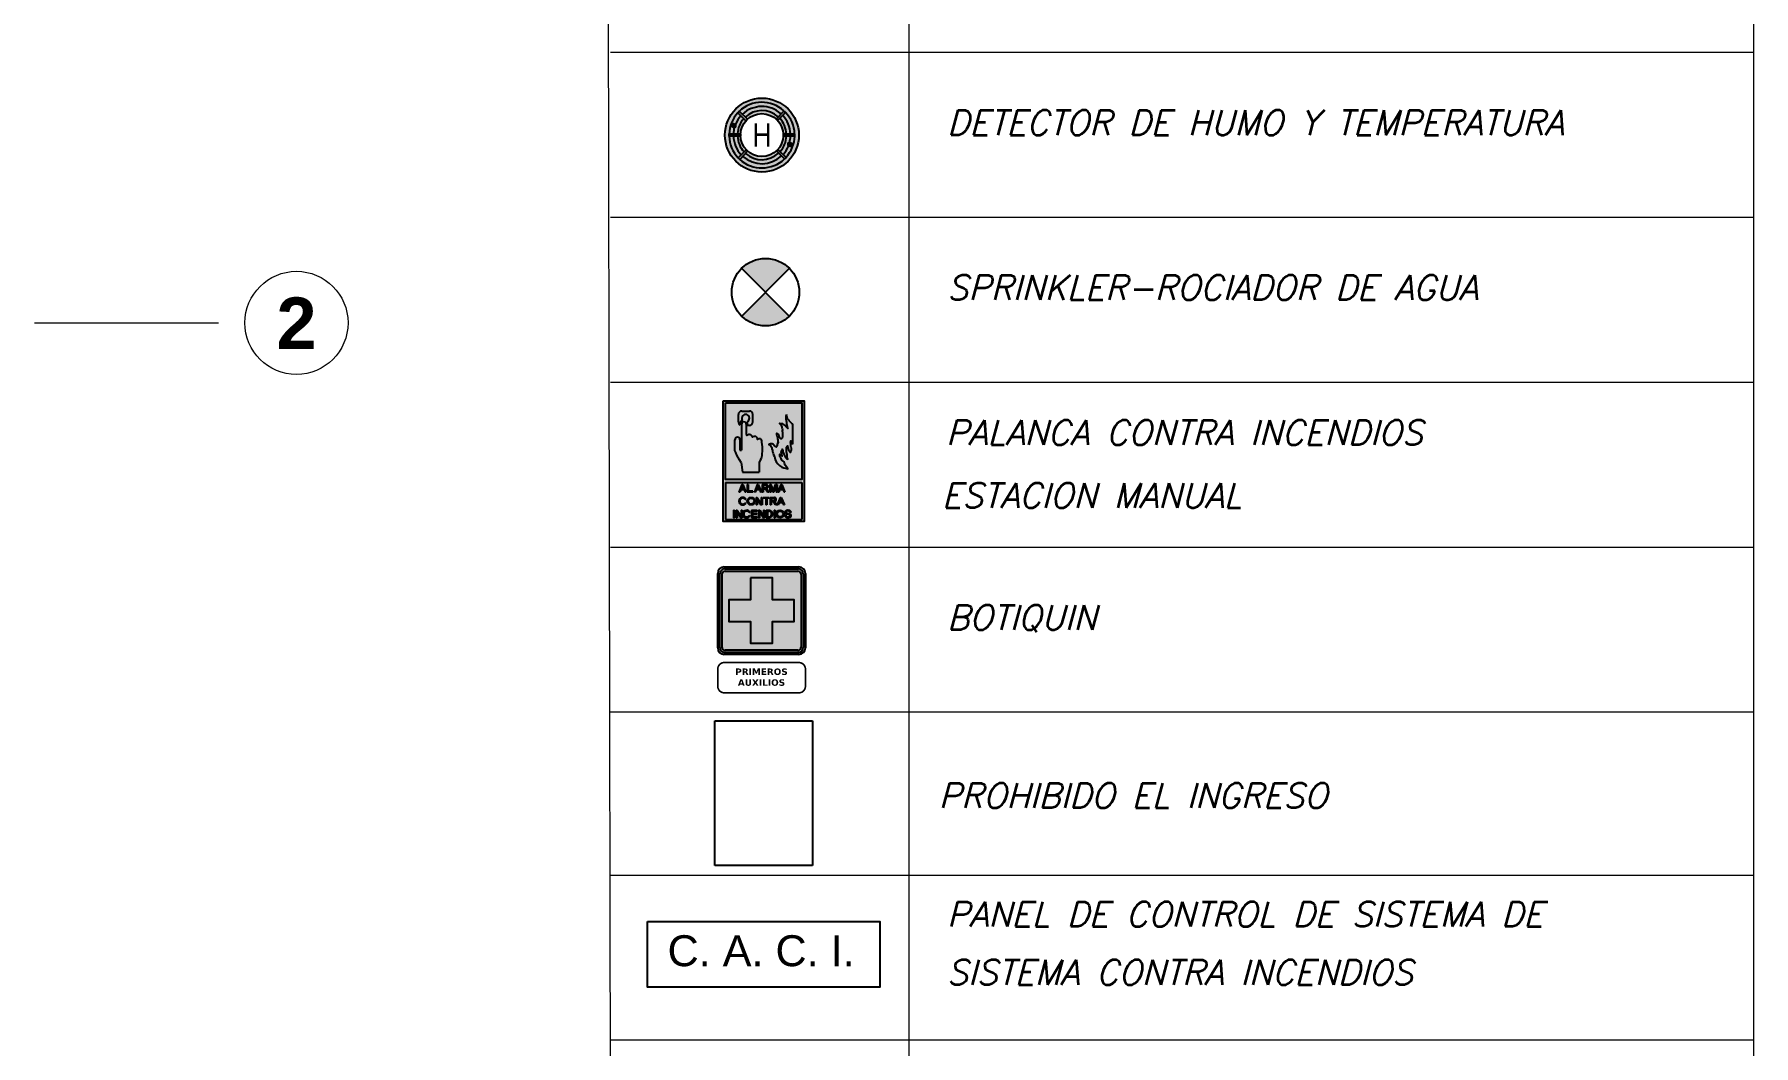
# Model space of a CAD drawing. Header units: millimetres. Extents: x 2107.8 to 2195.9, y 1780.6 to 1794.5.
# Drawn here: x 2188.91 to 2195.92, y 1784.9 to 1789.01 of the extents above; entities that cross this region are included whole.
import ezdxf
from ezdxf.enums import TextEntityAlignment as Align

# ---------------------------------------------------------------- set-up
doc = ezdxf.new("R2010")
doc.units = ezdxf.units.MM
doc.linetypes.add('CENTRO', pattern=[2, 1.25, -0.25, 0.25, -0.25])
doc.layers.get('0').update_dxf_attribs({"true_color": 0xf7f7f7})
for name, color, linetype in [('0-Simb Color 10', 10, 'Continuous'), ('0-Simb Señalización EX01', 7, 'Continuous'), ('0-SIMBOLOS', 7, 'Continuous'), ('08', 8, 'Continuous'), ('CAPA2', 104, 'Continuous'), ('CASCO', 254, 'Continuous'), ('COTAS', 84, 'Continuous'), ('DETECTORES', 1, 'Continuous'), ('EVACUACION', 7, 'Continuous'), ('hatch', 8, 'Continuous'), ('LEYENDAS', 12, 'Continuous'), ('NOTAS', 7, 'Continuous'), ('SEGURIDAD', 12, 'Continuous')]:
    doc.layers.add(name, color=color, linetype=linetype)
doc.layers.add('0-Simb Color 255-255-214', color=7, linetype='Continuous', true_color=0xffffd6)
for name, color, linetype, lineweight in [('AR_EJES', 8, 'CENTRO', 5), ('LAYER2', 2, 'Continuous', 20), ('TEXTURAS', 253, 'Continuous', 0)]:
    doc.layers.add(name, color=color, linetype=linetype, lineweight=lineweight)
doc.styles.add('Nombre Titulos 1-50', font='', dxfattribs={"height": 0.175})
doc.styles.add('nvk-ambientes', font='swissel.ttf')
doc.styles.add('ROMANS', font='ROMANS.shx', dxfattribs={"width": 1.35})
doc.styles.get("Standard").update_dxf_attribs({"font": 'arial.ttf'})
doc.styles.add('STYLE3', font='', dxfattribs={"oblique": 15})
doc.styles.get('Nombre Titulos 1-50').set_extended_font_data('Arial', bold=True)
doc.styles.get('STYLE3').set_extended_font_data('Technical')
picture_1 = doc.add_image_def('image1.jpg', size_in_pixel=(793, 1176))

# ---------------------------------------------------------------- blocks, each defined once
blk = doc.blocks.new('r4tgrt')
h = blk.add_hatch(color=10)
h.paths.add_polyline_path([(-0.268, 0.902, 0.414214), (-0.304, 0.866), (-0.304, 0.329, 0.414214), (-0.268, 0.294), (0.268, 0.294, 0.414214), (0.304, 0.329), (0.304, 0.866, 0.414214), (0.268, 0.902)])
h.paths.add_polyline_path([(-0.265, 0.886, 0.414214), (-0.288, 0.862), (-0.288, 0.333, 0.414214), (-0.265, 0.309), (0.265, 0.309, 0.414214), (0.288, 0.333), (0.288, 0.862, 0.414214), (0.265, 0.886)], flags=16)
h.paths.add_polyline_path([(0.079, 0.836), (0.079, 0.677), (0.238, 0.677), (0.238, 0.519), (0.079, 0.519), (0.079, 0.36), (-0.08, 0.36), (-0.08, 0.519), (-0.238, 0.519), (-0.238, 0.677), (-0.08, 0.677), (-0.08, 0.836)], flags=0)
blk.add_hatch(color=256).paths.add_polyline_path([(0.238, 0.677), (0.079, 0.677), (0.079, 0.836), (-0.08, 0.836), (-0.08, 0.677), (-0.238, 0.677), (-0.238, 0.519), (-0.08, 0.519), (-0.08, 0.36), (0.079, 0.36), (0.079, 0.519), (0.238, 0.519)])
at = {"layer": '0-Simb Color 255-255-214'}
h = blk.add_hatch(color=256, dxfattribs=at)
h.paths.add_polyline_path([(-0.272, 0.917, 0.414214), (-0.319, 0.869), (-0.319, 0.326, 0.414214), (-0.272, 0.279), (0.272, 0.279, 0.414214), (0.319, 0.326), (0.319, 0.869, 0.414214), (0.272, 0.917)])
h.paths.add_polyline_path([(0.268, 0.902, -0.414214), (0.304, 0.866), (0.304, 0.329, -0.414214), (0.268, 0.294), (-0.268, 0.294, -0.414214), (-0.304, 0.329), (-0.304, 0.866, -0.414214), (-0.268, 0.902)], flags=16)
h.paths.add_polyline_path([(0.265, 0.886, -0.414214), (0.288, 0.862), (0.288, 0.333, -0.414214), (0.265, 0.309), (-0.265, 0.309, -0.414214), (-0.288, 0.333), (-0.288, 0.862, -0.414214), (-0.265, 0.886)], flags=0)
h.paths.add_polyline_path([(0.079, 0.836), (0.079, 0.677), (0.238, 0.677), (0.238, 0.519), (0.079, 0.519), (0.079, 0.36), (-0.08, 0.36), (-0.08, 0.519), (-0.238, 0.519), (-0.238, 0.677), (-0.08, 0.677), (-0.08, 0.836)], flags=0)
at = {"layer": 'CAPA2'}
h = blk.add_hatch(color=256, dxfattribs=at)
h.paths.add_polyline_path([(-0.265, 0.886, 0.414214), (-0.288, 0.862), (-0.288, 0.333, 0.414214), (-0.265, 0.309), (0.265, 0.309, 0.414214), (0.288, 0.333), (0.288, 0.862, 0.414214), (0.265, 0.886)])
h.paths.add_polyline_path([(0.079, 0.677), (0.238, 0.677), (0.238, 0.519), (0.079, 0.519), (0.079, 0.36), (-0.08, 0.36), (-0.08, 0.519), (-0.238, 0.519), (-0.238, 0.677), (-0.08, 0.677), (-0.08, 0.836), (0.079, 0.836)], flags=16)
for p, q in [((-0.272, 0.917), (0.272, 0.917)), ((-0.268, 0.902), (0.268, 0.902)), ((-0.265, 0.886), (0.265, 0.886)), ((-0.319, 0.326), (-0.319, 0.869)), ((-0.304, 0.329), (-0.304, 0.866)), ((-0.288, 0.333), (-0.288, 0.862)), ((0.288, 0.862), (0.288, 0.333)), ((0.304, 0.866), (0.304, 0.329)), ((0.319, 0.869), (0.319, 0.326)), ((0.272, 0.279), (-0.272, 0.279)), ((0.268, 0.294), (-0.268, 0.294)), ((0.265, 0.309), (-0.265, 0.309))]:
    blk.add_line(p, q)
blk.add_lwpolyline([(-0.08, 0.836), (-0.08, 0.677), (-0.238, 0.677), (-0.238, 0.519), (-0.08, 0.519), (-0.08, 0.36), (0.079, 0.36), (0.079, 0.519), (0.238, 0.519), (0.238, 0.677), (0.079, 0.677), (0.079, 0.836)], close=True)
for centre, radius, start, end in [((-0.272, 0.869), 0.0473, 90, 180), ((-0.268, 0.866), 0.0354, 90, 180), ((-0.265, 0.862), 0.0236, 90, 180), ((0.265, 0.862), 0.0236, 0, 90), ((0.268, 0.866), 0.0354, 0, 90), ((0.272, 0.869), 0.0473, 0, 90), ((-0.272, 0.326), 0.0473, 180, 270), ((-0.268, 0.329), 0.0354, 180, 270), ((-0.265, 0.333), 0.0236, 180, 270), ((0.265, 0.333), 0.0236, 270, 0), ((0.268, 0.329), 0.0354, 270, 0), ((0.272, 0.326), 0.0473, 270, 0)]:
    blk.add_arc(centre, radius, start, end)
blk.add_lwpolyline([(-0.08, 0.836), (-0.08, 0.677), (-0.238, 0.677), (-0.238, 0.519)], dxfattribs=at)
at = {"layer": 'hatch', "color": 10, "const_width": 0.012}
blk.add_lwpolyline([(-0.272, 0.22), (0.272, 0.22, -0.414214), (0.319, 0.173), (0.319, 0.047, -0.414214), (0.272, 0), (-0.272, 0, -0.414214), (-0.319, 0.047), (-0.319, 0.173, -0.414214)], format="xyb", close=True, dxfattribs=at)
at = {"color": 7, "insert": (-0.001, 0.177), "char_height": 0.04725, "width": 0.57682, "attachment_point": 2}
blk.add_mtext('\\fVerdana|b1|i0|c0|p34;PRIMEROS\\PAUXILIOS', dxfattribs=at)
blk = doc.blocks.new('luz')
at = {"layer": 'COTAS'}
h = blk.add_hatch(color=10, dxfattribs=at)
h.dxf.hatch_style = 1
h.paths.add_polyline_path([(-0.269, 0, 1), (0.269, 0, 1)])
h.paths.add_polyline_path([(0.156, 0, -1), (-0.156, 0, -1)], flags=16)
at = {"layer": 'DETECTORES'}
for points in [[(-0.194, 0.07, 1), (-0.221, 0.07, 1)], [(0.219, -0.068, 1), (0.191, -0.068, 1)]]:
    blk.add_hatch(color=7, dxfattribs=at).paths.add_polyline_path(points)
at = {"layer": 'DETECTORES', "color": 7}
for points in [[(-0.106, 0.115), (-0.117, 0.104), (-0.176, 0.161), (-0.165, 0.173)], [(0.161, 0.176), (0.172, 0.165), (0.114, 0.106), (0.103, 0.116)], [(-0.156, 0.008), (-0.156, -0.007), (-0.239, -0.007), (-0.239, 0.008)], [(0.238, 0.008), (0.238, -0.008), (0.156, -0.008), (0.156, 0.008)], [(-0.115, -0.107), (-0.104, -0.118), (-0.161, -0.177), (-0.173, -0.166)], [(0.176, -0.162), (0.165, -0.173), (0.106, -0.115), (0.117, -0.104)]]:
    blk.add_lwpolyline(points, close=True, dxfattribs=at)
for centre, radius in [((0, 0), 0.269), ((0, 0), 0.156), ((-0.207, 0.07), 0.0139), ((0.205, -0.068), 0.0139)]:
    blk.add_circle(centre, radius, dxfattribs=at)
for centre, radius, start, end in [((-0.001, 0), 0.238, 137.3932, 178.1144), ((-0.001, 0), 0.207, 137.6094, 157.9622), ((-0.001, 0.002), 0.237, 47.0533, 133.9082), ((0, 0.001), 0.207, 47.755, 133.7079), ((0, 0), 0.178, 48.3547, 132.8737), ((-0.002, 0), 0.21, 2.2787, 43.0875), ((0.009, 0.003), 0.229, 1.3868, 44.8037), ((-0.001, 0), 0.207, 164.965, 177.571), ((-0.205, 0.069), 0.0151, 285.2548, 37.0248), ((-0.002, 0.001), 0.176, 137.7369, 176.8857), ((-0.001, 0), 0.179, 2.2681, 42.9565), ((0, 0), 0.239, 181.8377, 223.5098), ((0, 0), 0.208, 181.951, 223.5267), ((0, 0), 0.178, 182.2823, 223.0711), ((0.005, -0.003), 0.173, 317.7597, 358.5415), ((0, -0.001), 0.208, 317.8995, 337.8599), ((0.001, 0), 0.238, 317.2495, 358.0845), ((0.204, -0.068), 0.0159, 100.1125, 224.255), ((0, -0.001), 0.208, 345.6925, 358.0485), ((0, 0.001), 0.24, 227.8767, 313.2869), ((0, -0.001), 0.207, 228.053, 313.4071), ((0, -0.001), 0.178, 228.1315, 313.2046)]:
    blk.add_arc(centre, radius, start, end, dxfattribs=at)
at = {"layer": 'CASCO', "color": 7, "style": 'STYLE3'}
blk.add_text('H', height=0.169, dxfattribs=at).set_placement((0, 0), align=Align.MIDDLE)
blk = doc.blocks.new('sprinkler_ter')
at = {"layer": 'LEYENDAS'}
h = blk.add_hatch(color=10, dxfattribs=at)
h.paths.add_polyline_path([(0.141, 0.141, 0.414214), (-0.141, 0.141), (0, 0)])
h.paths.add_polyline_path([(0, 0), (-0.141, -0.141, 0.414214), (0.141, -0.141)])
at = {"layer": 'LEYENDAS', "color": 10}
for p, q in [((-0.141, 0.141), (0.141, -0.141)), ((0.141, 0.141), (-0.141, -0.141))]:
    blk.add_line(p, q, dxfattribs=at)
blk.add_circle((0, 0), 0.2, dxfattribs=at)
blk = doc.blocks.new('pulsa2')
at = {"layer": '0-Simb Color 10'}
h = blk.add_hatch(color=256, dxfattribs=at)
h.paths.add_polyline_path([(631.816, 155.957), (628.213, 155.957), (628.213, 154.214), (631.816, 154.214)])
h.paths.add_polyline_path([(630.993, 154.901), (630.953, 154.901), (630.909, 155.008), (630.742, 155.008), (630.701, 154.901), (630.656, 154.901), (630.793, 155.261), (630.844, 155.261)], flags=16)
h.paths.add_polyline_path([(631.229, 154.652), (631.241, 154.645), (631.254, 154.637), (631.264, 154.628), (631.274, 154.616), (631.281, 154.606), (631.286, 154.595), (631.289, 154.584), (631.292, 154.575), (631.293, 154.565), (631.294, 154.556), (631.248, 154.554), (631.245, 154.568), (631.242, 154.581), (631.231, 154.596), (631.221, 154.606), (631.201, 154.615), (631.176, 154.621), (631.151, 154.62), (631.129, 154.62), (631.109, 154.612), (631.092, 154.6), (631.081, 154.585), (631.078, 154.57), (631.079, 154.555), (631.083, 154.547), (631.09, 154.537), (631.102, 154.529), (631.122, 154.521), (631.228, 154.493), (631.249, 154.484), (631.271, 154.475), (631.285, 154.458), (631.296, 154.441), (631.303, 154.421), (631.305, 154.4), (631.303, 154.381), (631.298, 154.363), (631.289, 154.347), (631.274, 154.328), (631.26, 154.317), (631.239, 154.305), (631.217, 154.298), (631.196, 154.294), (631.177, 154.294), (631.14, 154.294), (631.11, 154.299), (631.091, 154.305), (631.071, 154.315), (631.055, 154.328), (631.038, 154.347), (631.03, 154.362), (631.023, 154.378), (631.02, 154.393), (631.016, 154.413), (631.063, 154.418), (631.066, 154.398), (631.073, 154.381), (631.083, 154.366), (631.099, 154.354), (631.118, 154.344), (631.143, 154.337), (631.16, 154.335), (631.181, 154.335), (631.2, 154.338), (631.219, 154.344), (631.235, 154.353), (631.248, 154.364), (631.254, 154.375), (631.257, 154.384), (631.259, 154.394), (631.258, 154.402), (631.256, 154.411), (631.252, 154.421), (631.246, 154.429), (631.237, 154.436), (631.223, 154.444), (631.204, 154.451), (631.174, 154.459), (631.147, 154.465), (631.126, 154.47), (631.103, 154.478), (631.079, 154.489), (631.06, 154.502), (631.045, 154.518), (631.038, 154.533), (631.034, 154.545), (631.032, 154.559), (631.032, 154.575), (631.034, 154.586), (631.038, 154.599), (631.044, 154.61), (631.054, 154.627), (631.062, 154.634), (631.074, 154.643), (631.087, 154.649), (631.096, 154.654), (631.11, 154.658), (631.129, 154.662), (631.146, 154.664), (631.166, 154.664), (631.181, 154.663), (631.199, 154.66), (631.212, 154.657)], flags=16)
h.paths.add_polyline_path([(630.891, 155.051), (630.758, 155.051), (630.822, 155.219)], flags=0)
h.paths.add_polyline_path([(631.018, 155.51), (630.979, 155.51), (630.934, 155.617), (630.767, 155.617), (630.727, 155.51), (630.682, 155.51), (630.818, 155.87), (630.869, 155.87)], flags=16)
h.paths.add_polyline_path([(630.97, 154.474, -1), (630.611, 154.474, -1)], flags=16)
h.paths.add_polyline_path([(630.916, 155.66), (630.784, 155.66), (630.847, 155.827)], flags=0)
h.paths.add_polyline_path([(630.931, 154.474, -1), (630.65, 154.474, -1)], flags=0)
h.paths.add_polyline_path([(630.527, 155.064), (630.636, 154.901), (630.579, 154.901), (630.472, 155.061), (630.369, 155.061), (630.369, 154.901), (630.322, 154.901), (630.322, 155.261), (630.528, 155.261, -0.845012)], flags=16)
h.paths.add_polyline_path([(630.518, 155.104), (630.512, 155.104, -0.003653), (630.511, 155.104), (630.369, 155.104), (630.369, 155.22), (630.518, 155.22, -0.76585)], flags=0)
h.paths.add_polyline_path([(630.65, 155.51), (630.6, 155.51), (630.6, 155.804), (630.502, 155.51), (630.45, 155.51), (630.352, 155.804), (630.352, 155.51), (630.301, 155.51), (630.301, 155.87), (630.375, 155.87), (630.476, 155.566), (630.577, 155.87), (630.65, 155.87)], flags=16)
h.paths.add_polyline_path([(630.556, 154.654), (630.556, 154.294), (630.508, 154.294), (630.508, 154.654)], flags=16)
h.paths.add_polyline_path([(630.305, 154.294), (630.14, 154.294), (630.14, 154.654), (630.301, 154.654, -0.749883)], flags=16)
h.paths.add_polyline_path([(630.279, 155.224), (630.163, 155.224), (630.163, 154.901), (630.114, 154.901), (630.114, 155.224), (629.993, 155.224), (629.993, 155.261), (630.279, 155.261)], flags=16)
h.paths.add_polyline_path([(630.293, 154.341), (630.191, 154.341), (630.191, 154.616), (630.278, 154.616, -0.741722)], flags=0)
h.paths.add_polyline_path([(630.251, 155.51), (630.194, 155.51), (630.087, 155.67), (629.984, 155.67), (629.984, 155.51), (629.937, 155.51), (629.937, 155.87), (630.143, 155.87, -0.845012), (630.143, 155.673)], flags=16)
h.paths.add_polyline_path([(630.133, 155.713), (630.127, 155.713, -0.003653), (630.126, 155.713), (629.984, 155.713), (629.984, 155.829), (630.133, 155.829, -0.76585)], flags=0)
h.paths.add_polyline_path([(630.061, 154.654), (630.061, 154.294), (630.061, 154.294), (630.004, 154.294), (629.822, 154.574), (629.822, 154.294), (629.776, 154.294), (629.776, 154.654), (629.827, 154.654), (630.012, 154.368), (630.012, 154.654)], flags=16)
h.paths.add_polyline_path([(629.942, 154.901), (629.942, 154.901), (629.874, 154.901), (629.703, 155.164), (629.703, 154.901), (629.657, 154.901), (629.657, 155.261), (629.708, 155.261), (629.894, 154.975), (629.894, 155.261), (629.942, 155.261)], flags=16)
h.paths.add_polyline_path([(629.91, 155.51), (629.871, 155.51), (629.827, 155.617), (629.66, 155.617), (629.619, 155.51), (629.574, 155.51), (629.711, 155.87), (629.762, 155.87)], flags=16)
h.paths.add_polyline_path([(629.809, 155.66), (629.676, 155.66), (629.74, 155.827)], flags=0)
h.paths.add_polyline_path([(629.711, 154.654), (629.711, 154.612), (629.49, 154.612), (629.49, 154.503), (629.688, 154.503), (629.688, 154.459), (629.49, 154.459), (629.49, 154.339), (629.711, 154.339), (629.711, 154.294), (629.443, 154.294), (629.443, 154.654)], flags=16)
h.paths.add_polyline_path([(629.241, 155.081, -1), (629.601, 155.081, -1)], flags=16)
h.paths.add_polyline_path([(629.281, 155.081, -1), (629.561, 155.081, -1)], flags=0)
h.paths.add_polyline_path([(629.509, 155.51), (629.24, 155.51), (629.24, 155.87), (629.288, 155.87), (629.288, 155.555), (629.509, 155.555)], flags=16)
h.paths.add_polyline_path([(629.372, 154.567), (629.336, 154.55, 3.415054), (629.336, 154.398), (629.372, 154.381, -3.586547)], flags=16)
h.paths.add_polyline_path([(629.183, 155.174), (629.147, 155.157, 3.415054), (629.147, 155.005), (629.183, 154.988, -3.586547)], flags=16)
h.paths.add_polyline_path([(629.18, 155.51), (629.14, 155.51), (629.096, 155.617), (628.929, 155.617), (628.889, 155.51), (628.844, 155.51), (628.98, 155.87), (629.031, 155.87)], flags=16)
h.paths.add_polyline_path([(629.078, 155.66), (628.946, 155.66), (629.009, 155.827)], flags=0)
h.paths.add_polyline_path([(629, 154.654), (629, 154.294), (629, 154.294), (628.943, 154.294), (628.761, 154.574), (628.761, 154.294), (628.715, 154.294), (628.715, 154.654), (628.766, 154.654), (628.951, 154.368), (628.951, 154.654)], flags=16)
h.paths.add_polyline_path([(628.631, 154.654), (628.631, 154.294), (628.583, 154.294), (628.583, 154.654)], flags=16)
h.paths.add_polyline_path([(628.213, 159.717), (628.213, 156.107), (631.816, 156.107), (631.816, 159.717)])
h.paths.add_polyline_path([(630.76, 158.747), (630.782, 158.745), (630.857, 158.737), (630.919, 158.73), (630.969, 158.693), (631.031, 158.648), (631.075, 158.593), (631.163, 158.506), (631.147, 158.543), (631.118, 158.606), (631.108, 158.685), (631.1, 158.75), (631.091, 158.815), (631.07, 158.882), (631.065, 158.949), (631.058, 159.04), (631.066, 159.092), (631.075, 159.153), (631.077, 159.167), (631.091, 159.119), (631.109, 159.057), (631.129, 158.987), (631.159, 158.947), (631.181, 158.917), (631.201, 158.89), (631.243, 158.834), (631.285, 158.803), (631.317, 158.777), (631.35, 158.751), (631.369, 158.732), (631.369, 157.774), (631.351, 157.808), (631.334, 157.858), (631.327, 157.88), (631.304, 157.922), (631.297, 157.89), (631.289, 157.852), (631.293, 157.796), (631.299, 157.714), (631.304, 157.669), (631.319, 157.618), (631.332, 157.575), (631.334, 157.483), (631.299, 157.425), (631.273, 157.378), (631.256, 157.405), (631.242, 157.425), (631.207, 157.463), (631.185, 157.486), (631.181, 157.519), (631.177, 157.545), (631.169, 157.596), (631.153, 157.659), (631.14, 157.689), (631.121, 157.673), (631.098, 157.631), (631.095, 157.592), (631.096, 157.521), (631.095, 157.476), (631.095, 157.44), (631.1, 157.403), (631.117, 157.273), (631.126, 157.204), (631.128, 157.139), (631.162, 157.06), (631.096, 157.101), (631.05, 157.14), (631.01, 157.2), (630.978, 157.262), (630.96, 157.307), (630.92, 157.403), (630.924, 157.464), (630.888, 157.539), (630.875, 157.476), (630.845, 157.414), (630.879, 157.322), (630.882, 157.203), (630.873, 157.212), (630.828, 157.256), (630.785, 157.3), (630.778, 157.236), (630.773, 157.193), (630.805, 157.153), (630.835, 157.094), (630.875, 157.017), (630.929, 156.967), (630.983, 156.931), (630.999, 156.872), (631.022, 156.785), (631.086, 156.699), (631.157, 156.604), (631.059, 156.632), (630.959, 156.661), (630.865, 156.688), (630.761, 156.771), (630.678, 156.85), (630.605, 156.938), (630.564, 157.044), (630.534, 157.121), (630.522, 157.19), (630.478, 157.267), (630.458, 157.341), (630.439, 157.412), (630.426, 157.471), (630.408, 157.555), (630.396, 157.609), (630.366, 157.656), (630.339, 157.715), (630.32, 157.738), (630.301, 157.745), (630.264, 157.758), (630.286, 157.767), (630.311, 157.776), (630.344, 157.78), (630.376, 157.783), (630.395, 157.783), (630.421, 157.783), (630.455, 157.775), (630.48, 157.75), (630.51, 157.72), (630.53, 157.695), (630.554, 157.666), (630.584, 157.641), (630.611, 157.636), (630.629, 157.671), (630.653, 157.715), (630.659, 157.768), (630.698, 157.846), (630.686, 157.926), (630.68, 157.973), (630.673, 158.021), (630.669, 158.045), (630.669, 158.087), (630.658, 158.118), (630.636, 158.177), (630.626, 158.214), (630.613, 158.273), (630.654, 158.269), (630.695, 158.246), (630.728, 158.199), (630.752, 158.154), (630.77, 158.114), (630.795, 158.06), (630.827, 158.022), (630.854, 158.022), (630.885, 158.05), (630.901, 158.12), (630.906, 158.212), (630.902, 158.315), (630.885, 158.398), (630.899, 158.454), (630.884, 158.509), (630.877, 158.534), (630.865, 158.577), (630.843, 158.66), (630.807, 158.698)], flags=16)
h.paths.add_polyline_path([(629.507, 158.82, -0.414214), (629.345, 158.658), (629.251, 158.658, 0.178677), (629.229, 158.828, 2.853425), (629.014, 158.895, 0.339036), (628.902, 158.679, -0.271299), (628.82, 158.82), (628.82, 159.172, -0.414214), (628.981, 159.334), (629.345, 159.334, -0.414214), (629.507, 159.172)], flags=16)
h.paths.add_polyline_path([(629.848, 158.038), (629.863, 158.029), (629.871, 158.024), (629.882, 158.012), (629.9, 157.977), (629.906, 157.926), (629.917, 157.87), (629.928, 157.762), (629.939, 157.652), (629.942, 157.522), (629.939, 157.447), (629.934, 157.315), (629.93, 157.213), (629.892, 157.101), (629.853, 157.011), (629.802, 156.906), (629.802, 156.454), (629.018, 156.454), (628.954, 156.906), (628.868, 157.027), (628.811, 157.138), (628.751, 157.25), (628.699, 157.372), (628.659, 157.466), (628.659, 157.978, -1), (628.896, 157.978), (628.896, 157.487), (628.962, 157.487), (628.962, 158.709, -1.038816), (629.195, 158.709), (629.195, 158.243), (629.199, 158.21), (629.2, 158.198), (629.212, 158.188), (629.227, 158.186), (629.242, 158.192), (629.254, 158.203), (629.266, 158.213), (629.286, 158.224), (629.298, 158.231), (629.321, 158.236), (629.342, 158.235), (629.365, 158.234), (629.387, 158.228), (629.407, 158.213), (629.424, 158.191), (629.438, 158.173), (629.446, 158.151), (629.452, 158.135), (629.462, 158.125), (629.466, 158.12), (629.475, 158.116), (629.484, 158.112), (629.497, 158.115), (629.506, 158.12), (629.52, 158.129), (629.538, 158.14), (629.552, 158.149), (629.571, 158.154), (629.591, 158.155), (629.61, 158.157), (629.624, 158.153), (629.647, 158.135), (629.663, 158.116), (629.677, 158.096), (629.686, 158.075), (629.692, 158.06), (629.7, 158.042), (629.707, 158.024), (629.712, 158.013), (629.723, 158.009), (629.736, 158.009), (629.745, 158.009), (629.757, 158.017), (629.767, 158.027), (629.784, 158.037), (629.793, 158.042), (629.812, 158.044), (629.828, 158.043)], flags=16)
at = {"layer": '0-Simb Color 255-255-214'}
blk.add_hatch(color=256, dxfattribs=at).paths.add_polyline_path([(628.104, 159.823), (631.924, 159.823), (631.924, 154.114), (628.104, 154.114)])
at = {"layer": '0-Simb Señalización EX01'}
blk.add_lwpolyline([(628.104, 159.823), (631.924, 159.823), (631.924, 154.114), (628.104, 154.114)], close=True, dxfattribs=at)
at = {"layer": '08'}
for p, q in [((628.82, 158.82), (628.82, 159.172)), ((628.981, 159.334), (629.345, 159.334)), ((629.507, 158.82), (629.507, 159.172)), ((629.345, 158.658), (629.251, 158.658)), ((631.369, 158.732), (631.369, 157.774)), ((628.896, 157.978), (628.896, 157.487)), ((628.954, 156.906), (629.018, 156.454)), ((629.802, 156.906), (629.802, 156.454)), ((628.213, 155.957), (631.816, 155.957)), ((628.213, 155.957), (628.213, 154.214)), ((629.018, 156.454), (629.802, 156.454)), ((631.816, 155.957), (631.816, 154.214)), ((628.98, 155.87), (628.844, 155.51)), ((628.889, 155.51), (628.844, 155.51)), ((628.929, 155.617), (628.889, 155.51)), ((629.096, 155.617), (628.929, 155.617)), ((629.009, 155.827), (628.946, 155.66)), ((628.946, 155.66), (629.078, 155.66)), ((628.98, 155.87), (629.031, 155.87)), ((629.009, 155.827), (629.078, 155.66)), ((629.031, 155.87), (629.18, 155.51)), ((629.096, 155.617), (629.14, 155.51)), ((629.18, 155.51), (629.14, 155.51)), ((629.147, 155.157), (629.183, 155.174)), ((629.24, 155.87), (629.288, 155.87)), ((629.24, 155.87), (629.24, 155.51)), ((629.509, 155.51), (629.24, 155.51)), ((629.288, 155.87), (629.288, 155.555)), ((629.509, 155.555), (629.288, 155.555)), ((629.509, 155.555), (629.509, 155.51)), ((629.711, 155.87), (629.574, 155.51)), ((629.619, 155.51), (629.574, 155.51)), ((629.66, 155.617), (629.619, 155.51)), ((629.657, 155.261), (629.708, 155.261)), ((629.657, 155.261), (629.657, 154.901)), ((629.827, 155.617), (629.66, 155.617)), ((629.74, 155.827), (629.676, 155.66)), ((629.676, 155.66), (629.809, 155.66)), ((629.703, 155.164), (629.703, 154.901)), ((629.703, 155.164), (629.874, 154.901)), ((629.708, 155.261), (629.894, 154.975)), ((629.711, 155.87), (629.762, 155.87)), ((629.74, 155.827), (629.809, 155.66)), ((629.762, 155.87), (629.91, 155.51)), ((629.827, 155.617), (629.871, 155.51)), ((629.91, 155.51), (629.871, 155.51)), ((629.894, 155.261), (629.942, 155.261)), ((629.894, 155.261), (629.894, 154.975)), ((629.937, 155.87), (630.143, 155.87)), ((629.937, 155.87), (629.937, 155.51)), ((629.984, 155.51), (629.937, 155.51)), ((629.942, 155.261), (629.942, 154.901)), ((629.984, 155.829), (629.984, 155.713)), ((629.984, 155.829), (630.133, 155.829)), ((629.984, 155.713), (630.133, 155.713)), ((629.984, 155.67), (629.984, 155.51)), ((629.984, 155.67), (630.087, 155.67)), ((629.993, 155.261), (630.279, 155.261)), ((629.993, 155.261), (629.993, 155.224)), ((630.114, 155.224), (629.993, 155.224)), ((630.194, 155.51), (630.087, 155.67)), ((630.114, 155.224), (630.114, 154.901)), ((630.251, 155.51), (630.143, 155.673)), ((630.163, 155.224), (630.163, 154.901)), ((630.279, 155.224), (630.163, 155.224)), ((630.251, 155.51), (630.194, 155.51)), ((630.279, 155.261), (630.279, 155.224)), ((630.301, 155.87), (630.301, 155.51)), ((630.301, 155.87), (630.375, 155.87)), ((630.352, 155.51), (630.301, 155.51)), ((630.322, 155.261), (630.528, 155.261)), ((630.322, 155.261), (630.322, 154.901)), ((630.45, 155.51), (630.352, 155.804)), ((630.352, 155.804), (630.352, 155.51)), ((630.369, 155.22), (630.369, 155.104)), ((630.369, 155.22), (630.518, 155.22)), ((630.369, 155.104), (630.518, 155.104)), ((630.476, 155.566), (630.375, 155.87)), ((630.502, 155.51), (630.45, 155.51)), ((630.476, 155.566), (630.577, 155.87)), ((630.502, 155.51), (630.6, 155.804)), ((630.577, 155.87), (630.65, 155.87)), ((630.6, 155.804), (630.6, 155.51)), ((630.65, 155.51), (630.6, 155.51)), ((630.65, 155.87), (630.65, 155.51)), ((630.793, 155.261), (630.656, 154.901)), ((630.818, 155.87), (630.682, 155.51)), ((630.727, 155.51), (630.682, 155.51)), ((630.767, 155.617), (630.727, 155.51)), ((630.822, 155.219), (630.758, 155.051)), ((630.934, 155.617), (630.767, 155.617)), ((630.847, 155.827), (630.784, 155.66)), ((630.784, 155.66), (630.916, 155.66)), ((630.793, 155.261), (630.844, 155.261)), ((630.818, 155.87), (630.869, 155.87)), ((630.822, 155.219), (630.891, 155.051)), ((630.844, 155.261), (630.993, 154.901)), ((630.847, 155.827), (630.916, 155.66)), ((630.869, 155.87), (631.018, 155.51)), ((630.934, 155.617), (630.979, 155.51)), ((631.018, 155.51), (630.979, 155.51)), ((628.583, 154.654), (628.631, 154.654)), ((628.583, 154.654), (628.583, 154.292)), ((628.631, 154.294), (628.583, 154.294)), ((628.583, 154.292), (628.583, 154.292)), ((628.631, 154.654), (628.631, 154.294)), ((628.715, 154.654), (628.766, 154.654)), ((628.715, 154.654), (628.715, 154.294)), ((628.761, 154.294), (628.715, 154.294)), ((628.761, 154.574), (628.761, 154.294)), ((628.761, 154.574), (628.943, 154.294)), ((628.766, 154.654), (628.951, 154.368)), ((629, 154.294), (628.943, 154.294)), ((628.951, 154.654), (629, 154.654)), ((628.951, 154.654), (628.951, 154.368)), ((629, 154.654), (629, 154.294)), ((629, 154.294), (629, 154.294)), ((629.147, 155.005), (629.183, 154.988)), ((629.336, 154.55), (629.372, 154.567)), ((629.336, 154.398), (629.372, 154.381)), ((629.443, 154.654), (629.711, 154.654)), ((629.443, 154.654), (629.443, 154.294)), ((629.711, 154.294), (629.443, 154.294)), ((629.49, 154.612), (629.49, 154.503)), ((629.711, 154.612), (629.49, 154.612)), ((629.688, 154.503), (629.49, 154.503)), ((629.49, 154.459), (629.49, 154.339)), ((629.688, 154.459), (629.49, 154.459)), ((629.711, 154.339), (629.49, 154.339)), ((629.703, 154.901), (629.657, 154.901)), ((629.688, 154.503), (629.688, 154.459)), ((629.711, 154.654), (629.711, 154.612)), ((629.711, 154.339), (629.711, 154.294)), ((629.776, 154.654), (629.827, 154.654)), ((629.776, 154.654), (629.776, 154.294)), ((629.822, 154.294), (629.776, 154.294)), ((629.822, 154.574), (629.822, 154.294)), ((629.822, 154.574), (630.004, 154.294)), ((629.827, 154.654), (630.012, 154.368)), ((629.942, 154.901), (629.874, 154.901)), ((629.942, 154.901), (629.942, 154.901)), ((630.061, 154.294), (630.004, 154.294)), ((630.012, 154.654), (630.061, 154.654)), ((630.012, 154.654), (630.012, 154.368)), ((630.061, 154.654), (630.061, 154.294)), ((630.061, 154.294), (630.061, 154.294)), ((630.163, 154.901), (630.114, 154.901)), ((630.14, 154.654), (630.301, 154.654)), ((630.14, 154.654), (630.14, 154.294)), ((630.305, 154.294), (630.14, 154.294)), ((630.191, 154.616), (630.191, 154.341)), ((630.191, 154.616), (630.278, 154.616)), ((630.191, 154.341), (630.293, 154.341)), ((630.369, 154.901), (630.322, 154.901)), ((630.369, 155.061), (630.369, 154.901)), ((630.369, 155.061), (630.472, 155.061)), ((630.579, 154.901), (630.472, 155.061)), ((630.508, 154.654), (630.556, 154.654)), ((630.508, 154.654), (630.508, 154.292)), ((630.556, 154.294), (630.508, 154.294)), ((630.636, 154.901), (630.527, 155.064)), ((630.556, 154.654), (630.556, 154.294)), ((630.636, 154.901), (630.579, 154.901)), ((630.701, 154.901), (630.656, 154.901)), ((630.742, 155.008), (630.701, 154.901)), ((630.909, 155.008), (630.742, 155.008)), ((630.758, 155.051), (630.891, 155.051)), ((630.909, 155.008), (630.953, 154.901)), ((630.993, 154.901), (630.953, 154.901)), ((628.213, 154.214), (631.816, 154.214))]:
    blk.add_line(p, q, dxfattribs=at)
blk.add_lwpolyline([(628.213, 159.717), (631.816, 159.717), (631.816, 156.107), (628.213, 156.107)], close=True, dxfattribs=at)
for points in [[(631.077, 159.167), (631.075, 159.153), (631.066, 159.092), (631.058, 159.04), (631.065, 158.949), (631.07, 158.882), (631.091, 158.815), (631.1, 158.75), (631.108, 158.685), (631.118, 158.606), (631.147, 158.543), (631.163, 158.506), (631.075, 158.593), (631.031, 158.648), (630.969, 158.693), (630.919, 158.73), (630.857, 158.737), (630.782, 158.745), (630.76, 158.747), (630.807, 158.698), (630.843, 158.66), (630.865, 158.577), (630.877, 158.534), (630.884, 158.509), (630.899, 158.454), (630.885, 158.398), (630.902, 158.315), (630.906, 158.212), (630.901, 158.12), (630.885, 158.05), (630.854, 158.022), (630.827, 158.022), (630.795, 158.06), (630.77, 158.114), (630.752, 158.154), (630.728, 158.199), (630.695, 158.246), (630.654, 158.269), (630.613, 158.273), (630.613, 158.273), (630.613, 158.273), (630.626, 158.214), (630.636, 158.177), (630.658, 158.118), (630.669, 158.087), (630.669, 158.045), (630.673, 158.021), (630.68, 157.973), (630.686, 157.926), (630.698, 157.846), (630.659, 157.768), (630.653, 157.715), (630.629, 157.671), (630.611, 157.636), (630.584, 157.641), (630.554, 157.666), (630.53, 157.695), (630.51, 157.72), (630.48, 157.75), (630.455, 157.775), (630.421, 157.783), (630.395, 157.783), (630.376, 157.783), (630.344, 157.78), (630.311, 157.776), (630.286, 157.767), (630.264, 157.758), (630.301, 157.745), (630.32, 157.738), (630.339, 157.715), (630.366, 157.656), (630.396, 157.609), (630.408, 157.555), (630.426, 157.471), (630.439, 157.412), (630.458, 157.341), (630.478, 157.267), (630.522, 157.19), (630.534, 157.121), (630.564, 157.044), (630.605, 156.938), (630.678, 156.85), (630.761, 156.771), (630.865, 156.688), (630.959, 156.661), (631.059, 156.632), (631.157, 156.604), (631.086, 156.699), (631.022, 156.785), (630.999, 156.872), (630.983, 156.931), (630.929, 156.967), (630.875, 157.017), (630.835, 157.094), (630.805, 157.153), (630.773, 157.193), (630.778, 157.236), (630.785, 157.3), (630.828, 157.256), (630.873, 157.212), (630.882, 157.203), (630.882, 157.203), (630.879, 157.322), (630.845, 157.414), (630.875, 157.476), (630.888, 157.539), (630.924, 157.464), (630.92, 157.403), (630.96, 157.307), (630.978, 157.262), (631.01, 157.2), (631.05, 157.14), (631.096, 157.101), (631.162, 157.06), (631.162, 157.06), (631.128, 157.139), (631.126, 157.204), (631.117, 157.273), (631.1, 157.403), (631.095, 157.44), (631.095, 157.476), (631.096, 157.521), (631.095, 157.592), (631.098, 157.631), (631.121, 157.673), (631.14, 157.689), (631.14, 157.689), (631.153, 157.659), (631.169, 157.596), (631.177, 157.545), (631.181, 157.519), (631.185, 157.486), (631.207, 157.463), (631.242, 157.425), (631.256, 157.405), (631.273, 157.378), (631.299, 157.425), (631.334, 157.483), (631.332, 157.575), (631.319, 157.618), (631.319, 157.618), (631.304, 157.669), (631.299, 157.714), (631.293, 157.796), (631.289, 157.852), (631.297, 157.89), (631.304, 157.922), (631.304, 157.922), (631.304, 157.922), (631.327, 157.88), (631.334, 157.858), (631.351, 157.808), (631.369, 157.774)], [(631.077, 159.167), (631.091, 159.119), (631.109, 159.057), (631.129, 158.987), (631.159, 158.947), (631.181, 158.917), (631.201, 158.89), (631.243, 158.834), (631.285, 158.803), (631.317, 158.777), (631.35, 158.751), (631.369, 158.732)], [(628.962, 158.718), (628.962, 157.487)], [(629.195, 158.721), (629.195, 158.243)], [(628.954, 156.906), (628.868, 157.027), (628.811, 157.138), (628.751, 157.25), (628.699, 157.372), (628.659, 157.466), (628.659, 157.978), (628.659, 157.978), (628.659, 157.978)], [(629.195, 158.243), (629.199, 158.21), (629.2, 158.198), (629.2, 158.198), (629.212, 158.188), (629.227, 158.186), (629.242, 158.192), (629.254, 158.203), (629.266, 158.213), (629.286, 158.224), (629.298, 158.231), (629.321, 158.236), (629.342, 158.235), (629.365, 158.234), (629.387, 158.228), (629.407, 158.213), (629.424, 158.191), (629.438, 158.173), (629.446, 158.151), (629.452, 158.135), (629.462, 158.125), (629.466, 158.12), (629.475, 158.116), (629.484, 158.112), (629.497, 158.115), (629.506, 158.12), (629.52, 158.129), (629.538, 158.14), (629.552, 158.149), (629.571, 158.154), (629.591, 158.155), (629.61, 158.157), (629.624, 158.153), (629.647, 158.135), (629.663, 158.116), (629.677, 158.096), (629.686, 158.075), (629.692, 158.06), (629.7, 158.042), (629.707, 158.024), (629.712, 158.013), (629.723, 158.009), (629.736, 158.009), (629.745, 158.009), (629.757, 158.017), (629.767, 158.027), (629.784, 158.037), (629.793, 158.042), (629.812, 158.044), (629.828, 158.043), (629.848, 158.038), (629.863, 158.029), (629.871, 158.024), (629.882, 158.012), (629.882, 158.012), (629.882, 158.012)], [(629.882, 158.012), (629.9, 157.977), (629.906, 157.926), (629.917, 157.87), (629.928, 157.762), (629.939, 157.652), (629.942, 157.522), (629.939, 157.447), (629.934, 157.315), (629.93, 157.213), (629.892, 157.101), (629.853, 157.011), (629.802, 156.906)], [(628.896, 157.487), (628.962, 157.487)], [(631.248, 154.554), (631.245, 154.568), (631.242, 154.581), (631.231, 154.596), (631.221, 154.606), (631.201, 154.615), (631.176, 154.621), (631.151, 154.62), (631.129, 154.62), (631.109, 154.612), (631.092, 154.6), (631.081, 154.585), (631.078, 154.57), (631.079, 154.555), (631.083, 154.547), (631.09, 154.537), (631.102, 154.529), (631.122, 154.521), (631.228, 154.493), (631.249, 154.484), (631.271, 154.475), (631.285, 154.458), (631.296, 154.441), (631.303, 154.421), (631.305, 154.4), (631.303, 154.381), (631.298, 154.363), (631.289, 154.347), (631.274, 154.328), (631.26, 154.317), (631.239, 154.305), (631.217, 154.298), (631.196, 154.294), (631.177, 154.294), (631.14, 154.294), (631.11, 154.299), (631.091, 154.305), (631.071, 154.315), (631.055, 154.328), (631.038, 154.347), (631.03, 154.362), (631.023, 154.378), (631.02, 154.393), (631.016, 154.413), (631.063, 154.418), (631.066, 154.398), (631.073, 154.381), (631.083, 154.366), (631.099, 154.354), (631.118, 154.344), (631.143, 154.337), (631.16, 154.335), (631.181, 154.335), (631.2, 154.338), (631.219, 154.344), (631.235, 154.353), (631.248, 154.364), (631.254, 154.375), (631.257, 154.384), (631.259, 154.394), (631.258, 154.402), (631.256, 154.411), (631.252, 154.421), (631.246, 154.429), (631.237, 154.436), (631.223, 154.444), (631.204, 154.451), (631.174, 154.459), (631.147, 154.465), (631.126, 154.47), (631.103, 154.478), (631.079, 154.489), (631.06, 154.502), (631.045, 154.518), (631.038, 154.533), (631.034, 154.545), (631.032, 154.559), (631.032, 154.575), (631.034, 154.586), (631.038, 154.599), (631.044, 154.61), (631.054, 154.627), (631.062, 154.634), (631.074, 154.643), (631.087, 154.649), (631.096, 154.654), (631.11, 154.658), (631.129, 154.662), (631.146, 154.664), (631.166, 154.664), (631.181, 154.663), (631.199, 154.66), (631.212, 154.657), (631.229, 154.652), (631.241, 154.645), (631.254, 154.637), (631.264, 154.628), (631.274, 154.616), (631.281, 154.606), (631.286, 154.595), (631.289, 154.584), (631.292, 154.575), (631.293, 154.565), (631.294, 154.556), (631.248, 154.554)]]:
    blk.add_lwpolyline(points, dxfattribs=at)
for centre, radius in [((629.421, 155.081), 0.18), ((629.421, 155.081), 0.14), ((630.791, 154.474), 0.18), ((630.791, 154.474), 0.14)]:
    blk.add_circle(centre, radius, dxfattribs=at)
for centre, radius, start, end in [((628.981, 159.172), 0.162, 90, 180), ((629.163, 158.996), 0.18, 291.21276, 213.95948), ((629.345, 159.172), 0.162, 0, 90), ((628.981, 158.82), 0.162, 180, 240.71572), ((629.099, 158.715), 0.2, 115.29992, 190.21387), ((629.079, 158.713), 0.117, 357.81861, 182.18139), ((629.01, 158.713), 0.247, 347.27542, 27.79759), ((629.345, 158.82), 0.162, 270, 0), ((628.778, 157.978), 0.118, 0, 180), ((629.029, 155.081), 0.18, 31.15904, 328.84096), ((629.029, 155.081), 0.14, 32.64229, 327.35771), ((630.126, 155.771), 0.0578, 269.58141, 270.41859), ((630.117, 155.771), 0.0599, 284.91817, 74.70495), ((630.126, 155.771), 0.0998, 279.32593, 80.11878), ((630.511, 155.162), 0.0578, 269.58141, 270.41859), ((630.502, 155.162), 0.0599, 284.91817, 74.70495), ((630.511, 155.162), 0.0998, 279.32593, 80.11878), ((629.218, 154.474), 0.18, 31.15904, 328.84096), ((629.218, 154.474), 0.14, 32.64229, 327.35771), ((630.243, 154.476), 0.144, 289.97789, 76.23846), ((630.251, 154.473), 0.187, 286.98601, 74.44844)]:
    blk.add_arc(centre, radius, start, end, dxfattribs=at)
blk = doc.blocks.new('A$C48834747')
at = {"layer": '0-SIMBOLOS', "color": 0, "xscale": 0.1910078610952575, "yscale": 0.1910078610952575, "zscale": 0.1910078610952575, "rotation": 180}
blk.add_blockref('pulsa2', (120.341, 29.348), dxfattribs=at)

msp = doc.modelspace()

# ---------------------------------------------------------------- linework, layer by layer
at = {"layer": 'AR_EJES', "ltscale": 3}
msp.add_line((2178.4111, 1787.8396), (2189.7684, 1787.8396), dxfattribs=at)
at = {"layer": 'AR_EJES', "linetype": 'Continuous'}
msp.add_circle((2189.9784, 1787.8396), 0.21, dxfattribs=at)
at = {"layer": 'LAYER2'}
for p, q in [((2191.2426, 1793.041), (2191.257, 1784.2499)), ((2195.9154, 1793.041), (2195.9154, 1784.9194)), ((2192.4738, 1792.3695), (2192.4738, 1784.2499)), ((2195.9154, 1792.3695), (2195.9154, 1784.2499)), ((2195.9154, 1788.9403), (2191.258, 1788.9403)), ((2195.9154, 1788.2687), (2191.258, 1788.2687)), ((2195.9154, 1788.2687), (2191.258, 1788.2687)), ((2195.9154, 1787.5972), (2191.258, 1787.5972)), ((2195.9154, 1786.9256), (2191.258, 1786.9256)), ((2195.9154, 1786.2541), (2191.258, 1786.2541)), ((2195.9154, 1785.5889), (2191.257, 1785.5889)), ((2195.9154, 1784.9194), (2191.257, 1784.9194))]:
    msp.add_line(p, q, dxfattribs=at)
at = {"layer": 'SEGURIDAD', "elevation": 0}
msp.add_lwpolyline([(2191.4089, 1785.4018), (2192.3557, 1785.4018), (2192.3557, 1785.1353), (2191.4089, 1785.1353)], close=True, dxfattribs=at)

# ---------------------------------------------------------------- block references
at = {"layer": '0-SIMBOLOS', "color": 0, "xscale": 0.6874922498451648, "yscale": 0.6874922498451648, "zscale": 0.6874922498451648}
msp.add_blockref('sprinkler_ter', (2191.8895, 1787.9645), dxfattribs=at)
at = {"layer": 'COTAS', "xscale": 0.5596192509932151, "yscale": 0.5596192509932151, "zscale": 0.5596192509932151}
msp.add_blockref('luz', (2191.8748, 1788.6042), dxfattribs=at)
at = {"layer": 'hatch', "xscale": 0.5596192509932151, "yscale": 0.5596192509932151, "zscale": 0.5596192509932151}
msp.add_blockref('r4tgrt', (2191.8735, 1786.3334), dxfattribs=at)
at = {"layer": 'TEXTURAS', "xscale": 0.4517040521332594, "yscale": 0.4517040521332594, "zscale": 0.4517040521332594, "rotation": 180}
msp.add_blockref('A$C48834747', (2191.8834, 1786.9901), dxfattribs=at)

# ---------------------------------------------------------------- texts
at = {"layer": 'AR_EJES', "linetype": 'Continuous', "style": 'Nombre Titulos 1-50', "text_generation_flag": 6}
msp.add_text('2', height=0.21, rotation=180, dxfattribs=at).set_placement((2189.9785, 1787.8396), align=Align.MIDDLE)
at = {"layer": 'NOTAS', "color": 3, "style": 'ROMANS', "oblique": 15}
for s, height, p in [('DETECTOR DE HUMO Y TEMPERATURA', 0.100731, (2192.629, 1788.6045)), ('SPRINKLER-ROCIADOR DE AGUA', 0.100731, (2192.629, 1787.9329)), ('PALANCA CONTRA INCENDIOS', 0.100731, (2192.6248, 1787.3424)), ('ESTACION MANUAL', 0.100731, (2192.6077, 1787.0867)), ('BOTIQUIN', 0.10073, (2192.629, 1786.5899)), ('PROHIBIDO EL INGRESO', 0.100731, (2192.5947, 1785.8645)), ('PANEL DE CONTROL DE SISTEMA DE  ', 0.100731, (2192.628, 1785.3812)), ('SISTEMA CONTRA INCENDIOS', 0.100731, (2192.628, 1785.1449))]:
    msp.add_text(s, height=height, dxfattribs=at).set_placement(p)
at = {"layer": 'SEGURIDAD', "insert": (2191.4903, 1785.3462), "char_height": 0.125914, "width": 5.352178, "attachment_point": 1, "style": 'nvk-ambientes'}
msp.add_mtext('C. A. C. I.', dxfattribs=at)

# ---------------------------------------------------------------- pictures from other files: only their frames are drawn
at = {"layer": 'EVACUACION'}
image = msp.add_image(picture_1, insert=(2191.6828, 1785.6298), size_in_units=(0.3979, 0.5901), rotation=0, dxfattribs=at)
image.dxf.flags = 7

doc.saveas('drawing.dxf')
